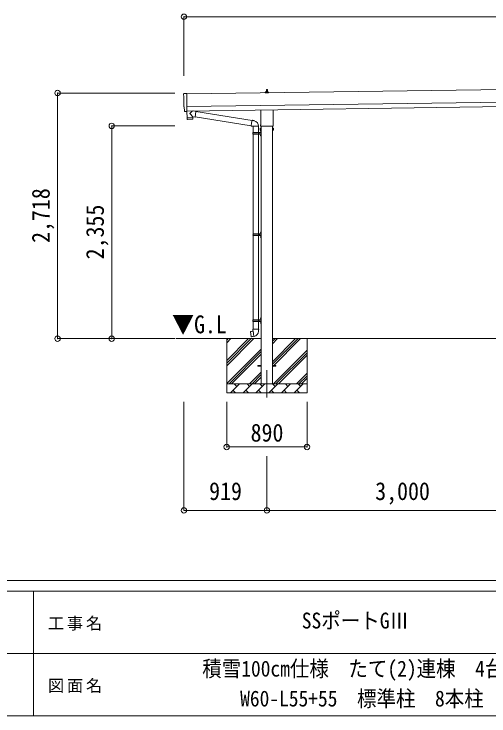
# Model space of a CAD drawing. Units: millimetres at full size, sheet at 1:60. Extents: x -16864 to 16864, y -11640 to 11640.
# Drawn here: x -1114 to 4146, y -11640 to -3871 of the extents above; entities that cross this region are included whole.
import ezdxf
from ezdxf.enums import TextEntityAlignment as Align

# ---------------------------------------------------------------- set-up
doc = ezdxf.new("R2010")
doc.units = ezdxf.units.MM
doc.header["$LTSCALE"] = 60
doc.header["$PDMODE"] = 32
doc.header["$PDSIZE"] = 60
doc.linetypes.add('CHAIN1', pattern=[8, 5, -1, 1, -1])
for name, color, linetype, lineweight in [('0-1_Defpoints', 7, 'CHAIN1', 9), ('0-2_TEXT1', 4, 'Continuous', 9), ('0-3_SHAPE', 7, 'Continuous', 9), ('0-7_PARTS2', 7, 'Continuous', 9), ('0-8_TABLE1', 6, 'Continuous', 9), ('0-9_DIM1', 7, 'Continuous', 9), ('F-0', 7, 'Continuous', 9)]:
    doc.layers.add(name, color=color, linetype=linetype, lineweight=lineweight)
doc.styles.add('ＭＳ ゴシック', font='')
doc.styles.get('ＭＳ ゴシック').set_extended_font_data('MS Gothic')

msp = doc.modelspace()

# ---------------------------------------------------------------- linework, layer by layer
at = {"layer": '0-1_Defpoints'}
msp.add_line((1685.56, -7813.9), (1685.56, -8162.9), dxfattribs=at)
at = {"layer": '0-2_TEXT1'}
for p, q in [((6163.31, -4678.52), (798.36, -4755.17)), ((1667.62, -4745.14), (1667.62, -4737.43)), ((1668, -4736.64), (1703.73, -4736.64)), ((1668.38, -4736.46), (1675.1, -4734.83)), ((1675.48, -4734.64), (1696.25, -4734.64)), ((1675.87, -4733.85), (1675.87, -4729.64)), ((1676.87, -4729.64), (1694.87, -4729.64)), ((1679.87, -4729.64), (1680.59, -4706.12)), ((1681.59, -4705.14), (1690.14, -4705.14)), ((1691.14, -4706.12), (1691.87, -4729.64)), ((1695.87, -4733.85), (1695.87, -4729.64)), ((1703.35, -4736.46), (1696.63, -4734.83)), ((1704.12, -4745.14), (1704.12, -4737.43)), ((1704.12, -4745.14), (1667.62, -4745.14)), ((800.36, -4895.15), (6165.31, -4818.51)), ((801.07, -4945.15), (6166.02, -4868.5)), ((781.49, -4949.2), (774.57, -4948.93)), ((1617.26, -5099.13), (1617.26, -4933.49)), ((1753.86, -4931.54), (1753.86, -5099.13)), ((1615.56, -5107.9), (1615.56, -5102.4)), ((1753.5, -5111.4), (1617.62, -5111.4)), ((1623.06, -5111.4), (1623.06, -7963.9)), ((1748.06, -7963.9), (1748.06, -5111.4)), ((1755.56, -5102.4), (1755.56, -5107.9)), ((1611.56, -5137.4), (1612.32, -5136.08)), ((1611.56, -5137.4), (1611.56, -5154.4)), ((1611.56, -5154.4), (1612.32, -5155.71)), ((1618.56, -5140.99), (1612.32, -5140.99)), ((1618.56, -5150.81), (1612.32, -5150.81)), ((1618.56, -5155.71), (1612.32, -5155.71)), ((1621.06, -5155.1), (1618.56, -5155.1)), ((1750.06, -5155.1), (1752.56, -5155.1)), ((1752.56, -5140.99), (1758.8, -5140.99)), ((1752.56, -5150.81), (1758.8, -5150.81)), ((1752.56, -5155.71), (1758.8, -5155.71)), ((1759.56, -5137.4), (1758.8, -5136.08)), ((1759.56, -5154.4), (1758.8, -5155.71)), ((1759.56, -5137.4), (1759.56, -5154.4)), ((1585.56, -7759.4), (1623.06, -7759.4)), ((1585.56, -7768.4), (1585.56, -7759.4)), ((1585.56, -7759.4), (1623.06, -7759.4)), ((1585.56, -7768.4), (1585.56, -7759.4)), ((1585.56, -7768.4), (1623.06, -7768.4)), ((1585.56, -7768.4), (1623.06, -7768.4)), ((1748.06, -7759.4), (1785.56, -7759.4)), ((1748.06, -7759.4), (1785.56, -7759.4)), ((1748.06, -7768.4), (1785.56, -7768.4)), ((1748.06, -7768.4), (1785.56, -7768.4)), ((1785.56, -7768.4), (1785.56, -7759.4)), ((1785.56, -7768.4), (1785.56, -7759.4))]:
    msp.add_line(p, q, dxfattribs=at)
for points in [[(766.74, -4752.18), (798.28, -4750.08), (801.11, -4947.91)], [(771.69, -4945.98), (771.02, -4898.96), (770.42, -4898.97)], [(782.23, -4948.91), (782.89, -4948.27), (801.12, -4948.92)], [(1618.56, -5155.71), (1618.56, -5136.08), (1612.32, -5136.08)], [(1618.56, -5155.1), (1618.56, -5136.7), (1621.06, -5136.7)], [(1752.56, -5155.1), (1752.56, -5136.7), (1750.06, -5136.7)], [(1752.56, -5155.71), (1752.56, -5136.08), (1758.8, -5136.08)]]:
    msp.add_lwpolyline(points, dxfattribs=at)
for points in [[(1621.06, -5156.4), (1621.06, -5135.4), (1623.06, -5135.4), (1623.06, -5156.4)], [(1750.06, -5156.4), (1750.06, -5135.4), (1748.06, -5135.4), (1748.06, -5156.4)]]:
    msp.add_lwpolyline(points, close=True, dxfattribs=at)
for centre, radius, start, end in [((1668.62, -4737.43), 1, 103.62699, 180), ((1674.87, -4733.85), 1, 283.62699, 0), ((1679.95, -4730.27), 4.13, 90, 171.17633), ((1676.87, -4730.64), 1, 90, 180), ((1681.59, -4706.14), 1, 90, 178.60509), ((1689.2, -4729.64), 4.83, 133.60282, 180), ((1682.53, -4729.64), 4.83, 0, 46.39718), ((1690.14, -4706.14), 1, 1.39491, 90), ((1691.78, -4730.27), 4.13, 8.82367, 90), ((1694.87, -4730.64), 1, 0, 90), ((1696.87, -4733.85), 1, 180, 256.37301), ((1703.12, -4737.43), 1, 0, 76.37301), ((1619.56, -5102.4), 4, 125.09963, 180), ((1619.56, -5107.9), 4, 180, 194.47751), ((1619.56, -5107.9), 4, 194.47751, 241.04498), ((1751.56, -5107.9), 4, 298.95502, 345.52249), ((1751.56, -5102.4), 4, 0, 54.90037), ((1751.56, -5107.9), 4, 345.52249, 0), ((1615.9, -5138.54), 4.34, 145.61575, 214.38425), ((1627.8, -5145.9), 16.24, 162.41205, 197.58795), ((1615.9, -5153.26), 4.34, 145.61575, 214.38425), ((1755.21, -5138.54), 4.34, 325.61575, 34.38425), ((1743.32, -5145.9), 16.24, 342.41205, 17.58795), ((1755.21, -5153.26), 4.34, 325.61575, 34.38425)]:
    msp.add_arc(centre, radius, start, end, dxfattribs=at)
for centre, major_axis, ratio, start_param, end_param in [((766.94, -4755.18), (-3, -0.04), 0.99863, 4.7647489, 6.2979817), ((-3997.43, -4893.67), (4762.89, 68.04), 0.99863, 6.2686928, 6.2979817), ((770.35, -4894.57), (-4.41, -0.06), 0.99863, 6.2686928, 7.8539816), ((774.69, -4945.93), (-2.15, -2.1), 0.9974, 5.5252311, 7.0411395), ((781.53, -4948.2), (-0.717, -0.7), 0.9974, 0.7579542, 1.5707963)]:
    msp.add_ellipse(centre, major_axis=major_axis, ratio=ratio, start_param=start_param, end_param=end_param, dxfattribs=at)
at = {"layer": '0-3_SHAPE'}
for p, q in [((1623.06, -7463.9), (678.9, -7463.9)), ((1240.56, -7463.9), (1240.56, -8063.9)), ((1240.56, -7707.38), (1484.04, -7463.9)), ((1240.56, -7735.67), (1512.33, -7463.9)), ((1240.56, -7763.95), (1540.61, -7463.9)), ((1240.56, -7509.39), (1286.05, -7463.9)), ((1240.56, -7481.11), (1257.77, -7463.9)), ((4623.06, -7463.9), (1748.06, -7463.9)), ((1748.06, -7492.72), (1776.88, -7463.9)), ((1748.06, -7521.01), (1805.17, -7463.9)), ((1748.06, -7775.57), (2059.73, -7463.9)), ((1748.06, -7719), (2003.16, -7463.9)), ((1748.06, -7747.28), (2031.44, -7463.9)), ((2130.56, -7463.9), (2130.56, -8063.9)), ((1240.56, -7961.94), (1623.06, -7579.44)), ((1266.88, -7963.9), (1623.06, -7607.72)), ((1757.72, -7963.9), (2130.56, -7591.06)), ((1295.17, -7963.9), (1623.06, -7636.01)), ((1786, -7963.9), (2130.56, -7619.34)), ((1814.29, -7963.9), (2130.56, -7647.63)), ((1493.16, -7963.9), (1623.06, -7834)), ((2012.28, -7963.9), (2130.56, -7845.62)), ((1521.44, -7963.9), (1623.06, -7862.28)), ((1549.73, -7963.9), (1623.06, -7890.57)), ((2040.56, -7963.9), (2130.56, -7873.9)), ((2068.84, -7963.9), (2130.56, -7902.18)), ((1240.56, -7963.9), (2130.56, -7963.9)), ((1282.01, -8063.9), (1382.01, -7963.9)), ((1353.45, -7992.45), (1324.9, -7963.9)), ((1423.43, -8063.9), (1523.43, -7963.9)), ((1494.87, -7992.45), (1466.32, -7963.9)), ((1564.85, -8063.9), (1664.85, -7963.9)), ((1636.3, -7992.45), (1607.74, -7963.9)), ((1706.27, -8063.9), (1806.27, -7963.9)), ((1777.72, -7992.45), (1749.16, -7963.9)), ((1847.69, -8063.9), (1947.69, -7963.9)), ((1919.14, -7992.45), (1890.58, -7963.9)), ((1989.11, -8063.9), (2089.11, -7963.9)), ((2060.56, -7992.45), (2032.01, -7963.9)), ((2130.56, -8063.9), (1240.56, -8063.9)), ((1310.56, -8035.35), (1339.11, -8063.9)), ((1451.98, -8035.35), (1480.53, -8063.9)), ((1593.4, -8035.35), (1621.96, -8063.9)), ((1734.82, -8035.35), (1763.38, -8063.9)), ((1876.24, -8035.35), (1904.8, -8063.9)), ((2017.67, -8035.35), (2046.22, -8063.9))]:
    msp.add_line(p, q, dxfattribs=at)
at = {"layer": '0-8_TABLE1'}
for p, q in [((767.34, -3901.26), (767.34, -4555.59)), ((11606.27, -3901.26), (767.34, -3901.26)), ((-632.66, -4745.61), (668.04, -4745.61)), ((-632.66, -4745.61), (-632.66, -7463.9)), ((-32.66, -5108.9), (668.04, -5108.9)), ((-32.66, -5108.9), (-32.66, -7463.9)), ((-632.66, -7463.9), (668.04, -7463.9)), ((767.04, -9364.9), (767.04, -8162.9)), ((1240.56, -8662.9), (1240.56, -8162.9)), ((2130.56, -8662.9), (2130.56, -8162.9)), ((1240.56, -8662.9), (2130.56, -8662.9)), ((1685.56, -9364.9), (1685.56, -8764.9)), ((1685.56, -9364.9), (767.04, -9364.9)), ((4685.56, -9364.9), (1685.56, -9364.9))]:
    msp.add_line(p, q, dxfattribs=at)
for p in [(767.34, -3901.26), (-632.66, -4745.61), (-32.66, -5108.9), (-632.66, -7463.9), (-32.66, -7463.9), (1240.56, -8662.9), (2130.56, -8662.9), (767.04, -9364.9), (1685.56, -9364.9)]:
    msp.add_point(p, dxfattribs=at)
at = {"layer": '0-9_DIM1'}
for p, q in [((801.11, -4947.91), (801.12, -4948.92)), ((862.52, -4944.27), (834.87, -4966.78)), ((900.14, -4948.28), (874.3, -4944.1)), ((900.14, -4948.28), (889.97, -5011.16)), ((899.84, -4950.1), (1522, -5049.16)), ((801.76, -5021.14), (802.17, -5034.19)), ((862.75, -5036.27), (805.21, -5037.1)), ((806.24, -5020.08), (806.27, -5021.08)), ((865.56, -5007.22), (834.69, -4974.11)), ((861.24, -5019.29), (861.23, -5020.29)), ((865.56, -5007.22), (889.97, -5011.16)), ((865.56, -5007.22), (865.73, -5019.23)), ((890.27, -5009.33), (1511.58, -5108.26)), ((1522.32, -5047.34), (1516.79, -5078.71)), ((1522.32, -5047.34), (1523.46, -5045.36)), ((1523.46, -5045.36), (1527.02, -5045.99)), ((1527.02, -5045.99), (1527.44, -5048.34)), ((1511.26, -5110.07), (1516.79, -5078.71)), ((1511.26, -5110.07), (1511.65, -5112.33)), ((1511.26, -5110.07), (1516.41, -5110.89)), ((1511.65, -5112.33), (1515.22, -5112.96)), ((1515.22, -5112.96), (1516.41, -5110.89)), ((1516.41, -5110.89), (1531.01, -5113.2)), ((1531.01, -5113.2), (1533.22, -5112.22)), ((1593.51, -5112.61), (1532.33, -5112.61)), ((1533.06, -5112.61), (1533.06, -5181.91)), ((1541.95, -5051.16), (1543.64, -5052.79)), ((1543.64, -5052.79), (1545.75, -5053.24)), ((1593.06, -5112.61), (1593.06, -5181.91)), ((1530.06, -5183.91), (1580.39, -5183.91)), ((1530.06, -5197.91), (1580.39, -5197.91)), ((1531.06, -5181.91), (1617.06, -5181.91)), ((1531.06, -5181.91), (1531.06, -5183.91)), ((1531.06, -5199.91), (1531.06, -5197.91)), ((1531.06, -5199.91), (1617.06, -5199.91)), ((1533.06, -5199.91), (1533.06, -6304.9)), ((1590.06, -5181.91), (1590.06, -5186.41)), ((1590.06, -5186.41), (1592.06, -5186.41)), ((1590.06, -5199.91), (1590.06, -5195.41)), ((1590.06, -5195.41), (1592.06, -5195.41)), ((1592.06, -5186.41), (1592.06, -5190.91)), ((1592.06, -5195.41), (1592.06, -5190.91)), ((1593.06, -5199.91), (1593.06, -6304.9)), ((1598.06, -5181.91), (1598.06, -5190.91)), ((1598.06, -5186.41), (1601.06, -5186.41)), ((1598.06, -5199.91), (1598.06, -5190.91)), ((1598.06, -5195.41), (1601.06, -5195.41)), ((1601.06, -5186.41), (1601.06, -5190.91)), ((1601.06, -5195.41), (1601.06, -5190.91)), ((1616.76, -5164.76), (1618.8, -5165.76)), ((1618.03, -5162.76), (1618.66, -5162.76)), ((1618.03, -5162.76), (1618.03, -5171.06)), ((1618.03, -5171.06), (1618.66, -5171.06)), ((1618.66, -5162.76), (1618.66, -5171.06)), ((1618.66, -5162.76), (1619.06, -5163.16)), ((1618.66, -5171.06), (1619.06, -5170.66)), ((1618.8, -5165.76), (1619.41, -5166.91)), ((1619.06, -5158.91), (1622.06, -5157.41)), ((1619.06, -5158.91), (1619.06, -5190.91)), ((1619.06, -5163.16), (1619.06, -5170.66)), ((1619.06, -5222.91), (1619.06, -5190.91)), ((1622.06, -5157.41), (1622.06, -5190.91)), ((1622.06, -5157.41), (1623.06, -5157.41)), ((1622.06, -5224.41), (1622.06, -5190.91)), ((1623.06, -5157.41), (1623.06, -5190.91)), ((1623.06, -5224.41), (1623.06, -5190.91)), ((1616.76, -5212.76), (1618.8, -5213.76)), ((1618.03, -5210.76), (1618.66, -5210.76)), ((1618.03, -5210.76), (1618.03, -5219.06)), ((1618.03, -5219.06), (1618.66, -5219.06)), ((1618.66, -5210.76), (1618.66, -5219.06)), ((1618.66, -5210.76), (1619.06, -5211.16)), ((1618.66, -5219.06), (1619.06, -5218.66)), ((1618.8, -5213.76), (1619.41, -5214.91)), ((1619.06, -5211.16), (1619.06, -5218.66)), ((1619.06, -5222.91), (1622.06, -5224.41)), ((1622.06, -5224.41), (1623.06, -5224.41)), ((1616.76, -6287.75), (1618.8, -6288.75)), ((1618.03, -6285.75), (1618.66, -6285.75)), ((1618.03, -6285.75), (1618.03, -6294.05)), ((1618.66, -6285.75), (1618.66, -6294.05)), ((1618.66, -6285.75), (1619.06, -6286.15)), ((1618.8, -6288.75), (1619.41, -6289.9)), ((1619.06, -6281.9), (1622.06, -6280.4)), ((1619.06, -6281.9), (1619.06, -6313.9)), ((1619.06, -6286.15), (1619.06, -6293.65)), ((1622.06, -6280.4), (1622.06, -6313.9)), ((1622.06, -6280.4), (1623.06, -6280.4)), ((1623.06, -6280.4), (1623.06, -6313.9)), ((1532.56, -6306.9), (1582.89, -6306.9)), ((1532.56, -6320.9), (1582.89, -6320.9)), ((1533.06, -6322.89), (1533.06, -7254.9)), ((1533.56, -6304.9), (1533.56, -6306.9)), ((1533.56, -6304.9), (1617.06, -6304.9)), ((1533.56, -6322.9), (1533.56, -6320.9)), ((1533.56, -6322.9), (1617.06, -6322.9)), ((1592.56, -6304.9), (1592.56, -6309.4)), ((1592.56, -6309.4), (1594.56, -6309.4)), ((1592.56, -6322.9), (1592.56, -6318.4)), ((1592.56, -6318.4), (1594.56, -6318.4)), ((1593.06, -6322.89), (1593.06, -7254.9)), ((1594.56, -6309.4), (1594.56, -6313.9)), ((1594.56, -6318.4), (1594.56, -6313.9)), ((1600.56, -6304.9), (1600.56, -6313.9)), ((1600.56, -6309.4), (1603.56, -6309.4)), ((1600.56, -6322.9), (1600.56, -6313.9)), ((1600.56, -6318.4), (1603.56, -6318.4)), ((1603.56, -6309.4), (1603.56, -6313.9)), ((1603.56, -6318.4), (1603.56, -6313.9)), ((1616.76, -6335.75), (1618.8, -6336.75)), ((1618.03, -6294.05), (1618.66, -6294.05)), ((1618.03, -6333.75), (1618.66, -6333.75)), ((1618.03, -6333.75), (1618.03, -6342.05)), ((1618.03, -6342.05), (1618.66, -6342.05)), ((1618.66, -6294.05), (1619.06, -6293.65)), ((1618.66, -6333.75), (1618.66, -6342.05)), ((1618.66, -6333.75), (1619.06, -6334.15)), ((1618.66, -6342.05), (1619.06, -6341.65)), ((1618.8, -6336.75), (1619.41, -6337.9)), ((1619.06, -6345.9), (1619.06, -6313.9)), ((1619.06, -6334.15), (1619.06, -6341.65)), ((1619.06, -6345.9), (1622.06, -6347.4)), ((1622.06, -6347.4), (1622.06, -6313.9)), ((1622.06, -6347.4), (1623.06, -6347.4)), ((1623.06, -6347.4), (1623.06, -6313.9)), ((1530.06, -7256.9), (1580.39, -7256.9)), ((1530.06, -7270.9), (1580.39, -7270.9)), ((1531.06, -7254.9), (1617.06, -7254.9)), ((1531.06, -7254.9), (1531.06, -7256.9)), ((1531.06, -7272.9), (1531.06, -7270.9)), ((1531.06, -7272.9), (1617.06, -7272.9)), ((1533.06, -7272.9), (1533.06, -7357.83)), ((1590.06, -7254.9), (1590.06, -7259.4)), ((1590.06, -7259.4), (1592.06, -7259.4)), ((1590.06, -7272.9), (1590.06, -7268.4)), ((1590.06, -7268.4), (1592.06, -7268.4)), ((1592.06, -7259.4), (1592.06, -7263.9)), ((1592.06, -7268.4), (1592.06, -7263.9)), ((1593.06, -7272.9), (1593.06, -7357.83)), ((1598.06, -7254.9), (1598.06, -7263.9)), ((1598.06, -7259.4), (1601.06, -7259.4)), ((1598.06, -7272.9), (1598.06, -7263.9)), ((1598.06, -7268.4), (1601.06, -7268.4)), ((1601.06, -7259.4), (1601.06, -7263.9)), ((1601.06, -7268.4), (1601.06, -7263.9)), ((1616.76, -7237.75), (1618.8, -7238.75)), ((1616.76, -7285.75), (1618.8, -7286.75)), ((1618.03, -7235.75), (1618.66, -7235.75)), ((1618.03, -7235.75), (1618.03, -7244.05)), ((1618.03, -7244.05), (1618.66, -7244.05)), ((1618.03, -7283.75), (1618.66, -7283.75)), ((1618.03, -7283.75), (1618.03, -7292.05)), ((1618.03, -7292.05), (1618.66, -7292.05)), ((1618.66, -7235.75), (1618.66, -7244.05)), ((1618.66, -7235.75), (1619.06, -7236.15)), ((1618.66, -7244.05), (1619.06, -7243.65)), ((1618.66, -7283.75), (1618.66, -7292.05)), ((1618.66, -7283.75), (1619.06, -7284.15)), ((1618.66, -7292.05), (1619.06, -7291.65)), ((1618.8, -7238.75), (1619.41, -7239.9)), ((1618.8, -7286.75), (1619.41, -7287.9)), ((1619.06, -7231.9), (1622.06, -7230.4)), ((1619.06, -7231.9), (1619.06, -7263.9)), ((1619.06, -7236.15), (1619.06, -7243.65)), ((1619.06, -7295.9), (1619.06, -7263.9)), ((1619.06, -7284.15), (1619.06, -7291.65)), ((1619.06, -7295.9), (1622.06, -7297.4)), ((1622.06, -7230.4), (1622.06, -7263.9)), ((1622.06, -7230.4), (1623.06, -7230.4)), ((1622.06, -7297.4), (1622.06, -7263.9)), ((1622.06, -7297.4), (1623.06, -7297.4)), ((1623.06, -7230.4), (1623.06, -7263.9)), ((1623.06, -7297.4), (1623.06, -7263.9)), ((1531.21, -7357.83), (1529.06, -7358.61)), ((1529.06, -7358.61), (1529.06, -7362.23)), ((1529.06, -7362.23), (1531.3, -7363.04)), ((1531.21, -7357.83), (1563.06, -7357.83)), ((1531.21, -7357.83), (1531.3, -7363.04)), ((1531.3, -7363.04), (1531.56, -7377.83)), ((1531.56, -7377.83), (1532.91, -7379.83)), ((1532.71, -7380.03), (1532.71, -7380.73)), ((1532.91, -7379.83), (1532.88, -7379.83)), ((1594.91, -7357.83), (1563.06, -7357.83)), ((1593.25, -7379.77), (1593.17, -7381.93)), ((1594.56, -7377.83), (1593.25, -7379.77)), ((1597.06, -7362.23), (1594.82, -7363.04)), ((1594.91, -7357.83), (1597.06, -7358.61)), ((1597.06, -7358.61), (1597.06, -7362.23)), ((1504.6, -7386.28), (1503.79, -7387.45)), ((1503.79, -7387.45), (1513.41, -7442.01)), ((1532.47, -7381.03), (1504.6, -7386.28)), ((1517.34, -7383.67), (1517.13, -7383.92)), ((1527.43, -7440.92), (1527.15, -7440.76)), ((1542.82, -7438.32), (1532.69, -7380.85)), ((1543.13, -7439.09), (1542.89, -7438.42))]:
    msp.add_line(p, q, dxfattribs=at)
for points in [[(800.72, -4948.9), (801.74, -5020.14), (865.73, -5019.23)], [(865.71, -5033.28), (865.75, -5020.23), (801.76, -5021.14)], [(1522.32, -5047.34), (1527.44, -5048.34), (1541.95, -5051.16)], [(1616.76, -5169.06), (1618.8, -5168.06), (1619.41, -5166.91)], [(1616.76, -5217.06), (1618.8, -5216.06), (1619.41, -5214.91)], [(1616.76, -6292.05), (1618.8, -6291.05), (1619.41, -6289.9)], [(1616.76, -6340.05), (1618.8, -6339.05), (1619.41, -6337.9)], [(1616.76, -7242.05), (1618.8, -7241.05), (1619.41, -7239.9)], [(1616.76, -7290.05), (1618.8, -7289.05), (1619.41, -7287.9)], [(1594.91, -7357.83), (1594.82, -7363.04), (1594.56, -7377.83)], [(1542.55, -7438.23), (1514.57, -7442.83), (1513.41, -7442.01)], [(1519.59, -7383.46), (1519.31, -7383.3), (1517.34, -7383.67)], [(1529.62, -7440.36), (1529.41, -7440.59), (1527.43, -7440.92)]]:
    msp.add_lwpolyline(points, dxfattribs=at)
for centre, radius, start, end in [((838.18, -4970.53), 5, 131.47396, 225.79244), ((805.17, -5034.1), 3, 181.81845, 270.86677), ((862.71, -5033.28), 3, 270.81845, 359.81845), ((1533.22, -5112.22), 60.3, 359.62495, 78), ((1578.81, -5190.91), 49.25, 171.82876, 180.00002), ((1578.81, -5190.91), 49.25, 180.00002, 188.17127), ((1580.39, -5181.91), 2, 270, 359.99998), ((1580.39, -5199.91), 2, 0.00005, 90.00004), ((1622.36, -5166.91), 6, 136.21765, 223.78235), ((1617.06, -5179.91), 2, 270, 359.99998), ((1617.06, -5201.91), 2, 0.00005, 90.00004), ((1622.36, -5214.91), 6, 136.21765, 223.78235), ((1622.36, -6289.9), 6, 136.21765, 223.78235), ((1581.31, -6313.9), 49.25, 171.82876, 180.00002), ((1581.31, -6313.9), 49.25, 180.00002, 188.17127), ((1582.89, -6304.9), 2, 270, 359.99998), ((1582.89, -6322.9), 2, 0.00005, 90.00004), ((1622.36, -6337.9), 6, 136.21765, 223.78235), ((1617.06, -6302.9), 2, 270, 359.99998), ((1617.06, -6324.9), 2, 0.00005, 90.00004), ((1578.81, -7263.9), 49.25, 171.82876, 180.00002), ((1578.81, -7263.9), 49.25, 180.00002, 188.17127), ((1580.39, -7254.9), 2, 270, 359.99998), ((1580.39, -7272.9), 2, 0.00005, 90.00004), ((1622.36, -7239.9), 6, 136.21765, 223.78235), ((1622.36, -7287.9), 6, 136.21765, 223.78235), ((1617.06, -7252.9), 2, 270, 359.99998), ((1617.06, -7274.9), 2, 0.00005, 90.00004), ((1532.91, -7380.03), 0.2, 100, 180), ((1532.41, -7380.73), 0.3, 280.66842, 0), ((1542.6, -7438.53), 0.3, 20, 99.33158), ((1543.31, -7439.02), 0.2, 200, 279.96938), ((1532.91, -7379.83), 60.3, 279.96938, 358)]:
    msp.add_arc(centre, radius, start, end, dxfattribs=at)
at = {"layer": 'F-0', "color": 5, "lineweight": 5}
for p, q in [((-16864.12, -10140), (16015.88, -10140)), ((-16864.12, -10260), (10682.37, -10260)), ((-897.63, -10260), (-897.63, -11640)), ((-6897.63, -10950), (5402.37, -10950)), ((-16864.12, -11640), (16015.88, -11640))]:
    msp.add_line(p, q, dxfattribs=at)

# ---------------------------------------------------------------- texts
at = {"layer": '0-7_PARTS2', "style": 'ＭＳ ゴシック', "width": 0.9}
msp.add_text('▼G.L', height=197.9, dxfattribs=at).set_placement((636.18, -7464.18), align=Align.BOTTOM_LEFT)
at = {"layer": '0-8_TABLE1', "color": 7, "style": 'ＭＳ ゴシック', "width": 0.9}
for s, p in [('2,718', (-660.16, -6404.75)), ('2,355', (-60.16, -6586.4))]:
    msp.add_text(s, height=197.9, rotation=90, dxfattribs=at).set_placement(p, align=Align.BOTTOM_LEFT)
for s, p in [('890', (1505.56, -8662.9)), ('919', (1046.3, -9309.9)), ('3,000', (2885.56, -9309.9))]:
    msp.add_text(s, height=197.9, dxfattribs=at).set_placement(p, align=Align.BOTTOM_LEFT)
at = {"layer": 'F-0', "style": 'ＭＳ ゴシック', "width": 0.9}
for s, p in [('SSポートGⅢ ', (2072.37, -10725)), ('積雪100cm仕様\u3000たて(2)連棟\u30004台用', (969.87, -11256.91)), ('W60-L55+55\u3000標準柱\u30008本柱', (1389.87, -11587.74))]:
    msp.add_text(s, height=176, dxfattribs=at).set_placement(p, align=Align.BOTTOM_LEFT)
at = {"layer": 'F-0', "char_height": 132, "attachment_point": 7, "style": 'ＭＳ ゴシック'}
for s, insert in [('\\T1.17;工事名', (-739.42, -10695)), ('\\T1.17;図面名', (-739.42, -11385))]:
    msp.add_mtext(s, dxfattribs=dict(at, insert=insert))

doc.saveas('drawing.dxf')
